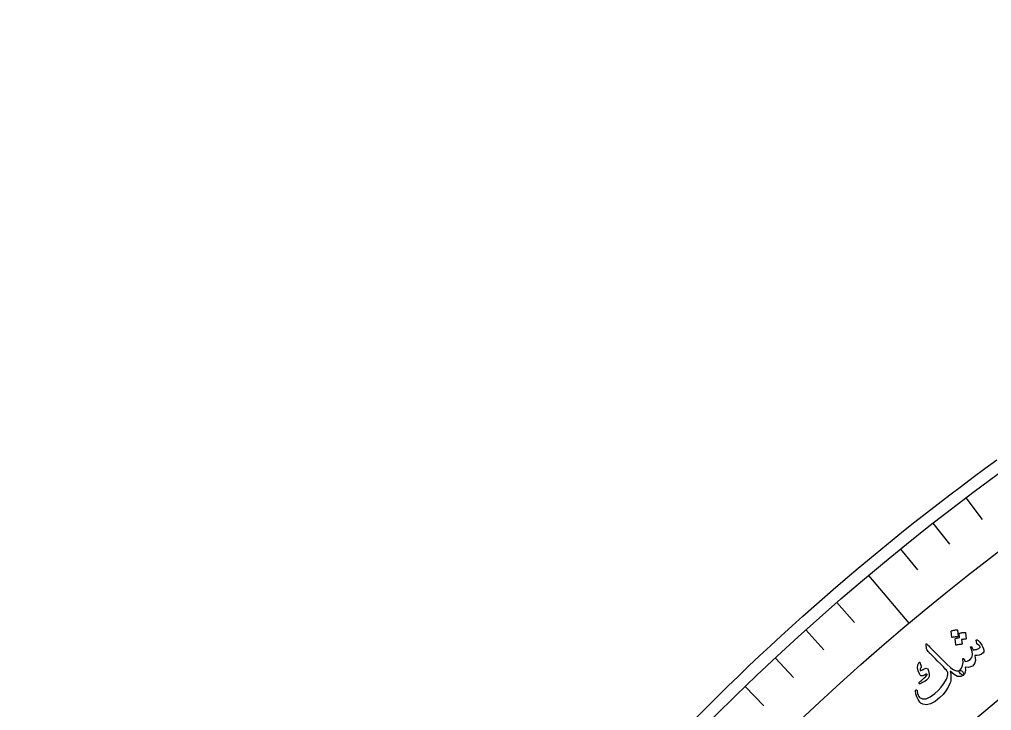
# Model space of a CAD drawing. Header units: millimetres. Extents: x -56 to 56, y -56 to 72.
# Drawn here: x -55.22 to -32.63, y 39.16 to 55.22 of the extents above; entities that cross this region are included whole.
import ezdxf

# ---------------------------------------------------------------- set-up
doc = ezdxf.new("R2010")
doc.units = ezdxf.units.MM
for name, color, linetype in [('CUT_OUTER', 1, 'Continuous'), ('ENGRAVE', 7, 'Continuous'), ('ENGRAVE_FINE', 8, 'Continuous'), ('TEXT', 5, 'Continuous')]:
    doc.layers.add(name, color=color, linetype=linetype)

msp = doc.modelspace()

# ---------------------------------------------------------------- linework, layer by layer
at = {"layer": 'CUT_OUTER'}
msp.add_lwpolyline([(-39.4845, 39.0029), (-39.2444, 39.2444), (-39.0029, 39.4845), (-38.7599, 39.7231), (-38.5154, 39.9601), (-38.2695, 40.1957), (-38.0221, 40.4298), (-37.7734, 40.6623), (-37.5231, 40.8933), (-37.2715, 41.1228), (-37.0185, 41.3507), (-36.7641, 41.5771), (-36.5083, 41.8019), (-36.2511, 42.0251), (-35.9925, 42.2467), (-35.7327, 42.4668), (-35.4714, 42.6852), (-35.2088, 42.9021), (-34.9449, 43.1173), (-34.6797, 43.3309), (-34.4132, 43.5429), (-34.1454, 43.7532), (-33.8762, 43.9619), (-33.6059, 44.1689), (-33.3342, 44.3743), (-33.0613, 44.578), (-32.7872, 44.78), (-32.5118, 44.9804)], dxfattribs=at)
at = {"layer": 'ENGRAVE'}
msp.add_lwpolyline([(-35.4928, 42.2986), (-34.5588, 41.1856)], dxfattribs=at)
for radius in [55.2169, 53.764, 51.0656]:
    msp.add_circle((0, 0), radius, dxfattribs=at)
at = {"layer": 'ENGRAVE_FINE'}
for points in [[(-33.2304, 44.0982), (-32.8556, 43.6009)], [(-33.9949, 43.5116), (-33.6116, 43.0208)], [(-34.7492, 42.9116), (-34.3573, 42.4277)], [(-36.2256, 41.6728), (-35.817, 41.2028)], [(-36.9474, 41.0342), (-36.5307, 40.5714)], [(-37.6579, 40.3831), (-37.2332, 39.9277)], [(-38.3569, 39.7197), (-37.9243, 39.2718)]]:
    msp.add_lwpolyline(points, dxfattribs=at)
at = {"layer": 'TEXT'}
for points in [[(-33.5716, 40.9997), (-33.5713, 41.0025), (-33.5699, 41.0051), (-33.5674, 41.0077), (-33.5638, 41.0101), (-33.5482, 41.0155), (-33.5326, 41.0201), (-33.517, 41.0239), (-33.5015, 41.027), (-33.4858, 41.0293), (-33.4698, 41.0308), (-33.4536, 41.0315), (-33.4371, 41.0314), (-33.4323, 41.0304), (-33.4288, 41.0286), (-33.4267, 41.026), (-33.4259, 41.0225), (-33.4096, 40.8835), (-33.4104, 40.8802), (-33.413, 40.8778), (-33.4174, 40.8764), (-33.4237, 40.876), (-33.4291, 40.8756), (-33.4374, 40.8749), (-33.4487, 40.8736), (-33.4629, 40.872), (-33.4803, 40.8698), (-33.5009, 40.867), (-33.5248, 40.8635), (-33.5519, 40.8593), (-33.5558, 40.8591), (-33.5585, 40.8599), (-33.56, 40.8617), (-33.5602, 40.8645)], [(-33.3855, 40.9433), (-33.3853, 40.946), (-33.3839, 40.9487), (-33.3814, 40.9512), (-33.3778, 40.9536), (-33.3622, 40.9589), (-33.3466, 40.9635), (-33.3311, 40.9672), (-33.3156, 40.9702), (-33.2999, 40.9725), (-33.284, 40.9739), (-33.2678, 40.9746), (-33.2513, 40.9744), (-33.2474, 40.9735), (-33.2444, 40.9715), (-33.2424, 40.9685), (-33.2413, 40.9646), (-33.2252, 40.8257), (-33.2258, 40.8232), (-33.2281, 40.8213), (-33.2322, 40.8199), (-33.238, 40.8192), (-33.2419, 40.8188), (-33.248, 40.8181), (-33.2562, 40.8172), (-33.2666, 40.8159), (-33.2791, 40.8144), (-33.2937, 40.8124), (-33.3103, 40.81), (-33.329, 40.8071), (-33.3163, 40.7052), (-33.3171, 40.7018), (-33.3197, 40.6995), (-33.3241, 40.6981), (-33.3303, 40.6977), (-33.3357, 40.6973), (-33.344, 40.6966), (-33.3553, 40.6954), (-33.3695, 40.6938), (-33.3868, 40.6916), (-33.4073, 40.6888), (-33.4311, 40.6853), (-33.4582, 40.6812), (-33.4615, 40.6814), (-33.4639, 40.6825), (-33.4651, 40.6845), (-33.4653, 40.6874), (-33.477, 40.8224), (-33.4767, 40.8251), (-33.4753, 40.8278), (-33.4728, 40.8303), (-33.4693, 40.8327), (-33.4583, 40.8365), (-33.4472, 40.8401), (-33.4359, 40.8433), (-33.4246, 40.8462), (-33.4132, 40.8487), (-33.4017, 40.8507), (-33.3901, 40.852), (-33.3785, 40.8529)], [(-34.1527, 40.6893), (-34.1533, 40.7021), (-34.1504, 40.708), (-34.1439, 40.7069), (-34.134, 40.6989), (-34.1258, 40.6908), (-34.1125, 40.6772), (-34.0939, 40.6583), (-34.0702, 40.6339), (-34.0413, 40.6042), (-34.007, 40.5692), (-33.9674, 40.5289), (-33.9225, 40.4833), (-33.7811, 40.3415), (-33.6706, 40.2342), (-33.5909, 40.1616), (-33.5421, 40.1236), (-33.4926, 40.0979), (-33.4485, 40.0829), (-33.41, 40.0788), (-33.3771, 40.0854), (-33.3624, 40.0896), (-33.3481, 40.0893), (-33.3342, 40.0847), (-33.3207, 40.0758), (-33.3085, 40.064), (-33.2985, 40.0509), (-33.2906, 40.0364), (-33.285, 40.0207), (-33.2817, 40.0058), (-33.2811, 39.9937), (-33.283, 39.9844), (-33.2877, 39.9781), (-33.3507, 39.9476), (-33.4237, 39.953), (-33.5066, 39.9943), (-33.5996, 40.0714), (-33.5908, 40.0389), (-33.5843, 40.0037), (-33.5801, 39.9658), (-33.5781, 39.9253), (-33.5791, 39.8874), (-33.5832, 39.852), (-33.5903, 39.8191), (-33.6005, 39.7887), (-33.644, 39.698), (-33.6978, 39.6126), (-33.7617, 39.5326), (-33.8359, 39.4579), (-33.9477, 39.368), (-34.0501, 39.3123), (-34.1433, 39.291), (-34.2276, 39.3041), (-34.2489, 39.3141), (-34.2679, 39.3256), (-34.2846, 39.3386), (-34.299, 39.353), (-34.3414, 39.4136), (-34.3721, 39.4777), (-34.3911, 39.5453), (-34.3984, 39.6163), (-34.3979, 39.6221), (-34.3965, 39.6272), (-34.3939, 39.6317), (-34.3904, 39.6356), (-34.3867, 39.6379), (-34.3827, 39.6387), (-34.3784, 39.6379), (-34.3738, 39.6356), (-34.3705, 39.6319), (-34.3678, 39.6269), (-34.3658, 39.6205), (-34.3645, 39.6129), (-34.3543, 39.5575), (-34.3415, 39.5136), (-34.3261, 39.4812), (-34.3081, 39.4603), (-34.2372, 39.4289), (-34.1539, 39.4339), (-34.0581, 39.4751), (-33.9497, 39.5525), (-33.875, 39.6225), (-33.8056, 39.7018), (-33.7414, 39.7903), (-33.6824, 39.8881), (-33.6663, 39.9245), (-33.6557, 39.9609), (-33.6507, 39.9975), (-33.6513, 40.0341), (-33.6539, 40.0457), (-33.6601, 40.0596), (-33.67, 40.0758), (-33.6836, 40.0942), (-33.7083, 40.1236), (-33.7518, 40.1706), (-33.8143, 40.2352), (-33.8956, 40.3174), (-33.9383, 40.3603), (-33.9753, 40.3972), (-34.0063, 40.4283), (-34.0316, 40.4535), (-34.0511, 40.473), (-34.0651, 40.487), (-34.0735, 40.4953), (-34.0763, 40.4981), (-34.1045, 40.5273), (-34.1252, 40.5533), (-34.1383, 40.576), (-34.1438, 40.5955)], [(-32.9883, 40.796), (-32.9871, 40.7999), (-32.9835, 40.8019), (-32.9775, 40.8017), (-32.9691, 40.7995), (-32.9573, 40.7938), (-32.9435, 40.7833), (-32.9275, 40.768), (-32.9094, 40.7479), (-32.8898, 40.7244), (-32.8723, 40.7001), (-32.857, 40.6751), (-32.8437, 40.6493), (-32.8225, 40.5957), (-32.8125, 40.5528), (-32.8138, 40.5209), (-32.8263, 40.4997), (-32.8706, 40.4679), (-32.9187, 40.4472), (-32.9706, 40.4376), (-33.0264, 40.439), (-33.0126, 40.3763), (-33.0109, 40.3198), (-33.0213, 40.2698), (-33.0439, 40.226), (-33.0778, 40.1926), (-33.1225, 40.1714), (-33.178, 40.1623), (-33.2443, 40.1654), (-33.2425, 40.1008), (-33.2493, 40.0478), (-33.2647, 40.0066), (-33.2888, 39.9771), (-33.2974, 39.9756), (-33.311, 39.9808), (-33.3299, 39.9929), (-33.3539, 40.0118), (-33.3746, 40.0329), (-33.3855, 40.0521), (-33.3868, 40.0693), (-33.3782, 40.0844), (-33.3337, 40.1426), (-33.3057, 40.2067), (-33.2942, 40.2771), (-33.2993, 40.3535), (-33.2996, 40.3577), (-33.2991, 40.3612), (-33.2978, 40.3641), (-33.2958, 40.3664), (-33.2927, 40.3685), (-33.2895, 40.3697), (-33.286, 40.37), (-33.2823, 40.3695), (-33.2759, 40.364), (-33.2695, 40.3509), (-33.2631, 40.3303), (-33.2568, 40.3021), (-33.2309, 40.2976), (-33.201, 40.3033), (-33.1672, 40.3189), (-33.1293, 40.3447), (-33.0929, 40.39), (-33.0791, 40.4515), (-33.0878, 40.5295), (-33.119, 40.6238), (-33.1207, 40.6286), (-33.1212, 40.6326), (-33.1205, 40.6358), (-33.1187, 40.6381), (-33.115, 40.6406), (-33.1114, 40.6421), (-33.1077, 40.6426), (-33.1039, 40.6422), (-33.0999, 40.6404), (-33.0966, 40.6381), (-33.0938, 40.6354), (-33.0917, 40.6321), (-33.0626, 40.5717), (-33.0383, 40.5707), (-33.0124, 40.5735), (-32.9849, 40.5801), (-32.9558, 40.5905), (-32.9295, 40.6033), (-32.9118, 40.6157), (-32.9027, 40.628), (-32.9021, 40.6401), (-32.9087, 40.6524), (-32.9222, 40.6668), (-32.9425, 40.683), (-32.9696, 40.7013), (-32.9739, 40.7092), (-32.9784, 40.7276), (-32.9832, 40.7565), (-32.9883, 40.796)], [(-34.3183, 40.281), (-34.3158, 40.2826), (-34.3131, 40.2833), (-34.3102, 40.2833), (-34.3071, 40.2823), (-34.3051, 40.2809), (-34.3033, 40.279), (-34.3016, 40.2767), (-34.3001, 40.2741), (-34.2718, 40.1901), (-34.2694, 40.1811), (-34.2685, 40.1735), (-34.2689, 40.1673), (-34.2708, 40.1624), (-34.2822, 40.1454), (-34.2902, 40.129), (-34.2948, 40.1132), (-34.2961, 40.0979), (-34.294, 40.0922), (-34.2879, 40.0896), (-34.2776, 40.0899), (-34.2633, 40.0933), (-34.2547, 40.0967), (-34.246, 40.1004), (-34.2372, 40.1045), (-34.2283, 40.1089), (-34.2192, 40.1137), (-34.2099, 40.119), (-34.2003, 40.1247), (-34.1905, 40.1309), (-34.1496, 40.1441), (-34.1181, 40.1267), (-34.096, 40.0787), (-34.0831, 40.0001), (-34.0829, 39.9737), (-34.0852, 39.9509), (-34.0901, 39.9318), (-34.0977, 39.9163), (-34.1085, 39.9023), (-34.1258, 39.8856), (-34.1494, 39.8663), (-34.1795, 39.8442), (-34.1951, 39.8332), (-34.2103, 39.8233), (-34.2252, 39.8145), (-34.2397, 39.8067), (-34.2537, 39.7998), (-34.267, 39.7936), (-34.2795, 39.7879), (-34.2912, 39.7829), (-34.2996, 39.7812), (-34.3068, 39.7813), (-34.3127, 39.7832), (-34.3174, 39.787), (-34.3206, 39.7923), (-34.3213, 39.7975), (-34.3193, 39.8027), (-34.3147, 39.8078), (-34.2992, 39.8231), (-34.2813, 39.8401), (-34.2611, 39.8589), (-34.2385, 39.8794), (-34.1964, 39.9178), (-34.1648, 39.9492), (-34.1438, 39.9739), (-34.1335, 39.9918), (-34.1327, 39.9949), (-34.1333, 39.9976), (-34.1351, 40), (-34.1382, 40.0021), (-34.1406, 40.0029), (-34.1439, 40.0028), (-34.1479, 40.0018), (-34.1527, 39.9999), (-34.1942, 39.9788), (-34.2121, 39.9706), (-34.2289, 39.9654), (-34.2447, 39.9631), (-34.2594, 39.9638), (-34.274, 39.9668), (-34.2861, 39.9726), (-34.2955, 39.9811), (-34.3024, 39.9923), (-34.3378, 40.0775), (-34.3523, 40.154), (-34.3458, 40.2218), (-34.3183, 40.281)]]:
    msp.add_lwpolyline(points, close=True, dxfattribs=at)

doc.saveas('drawing.dxf')
